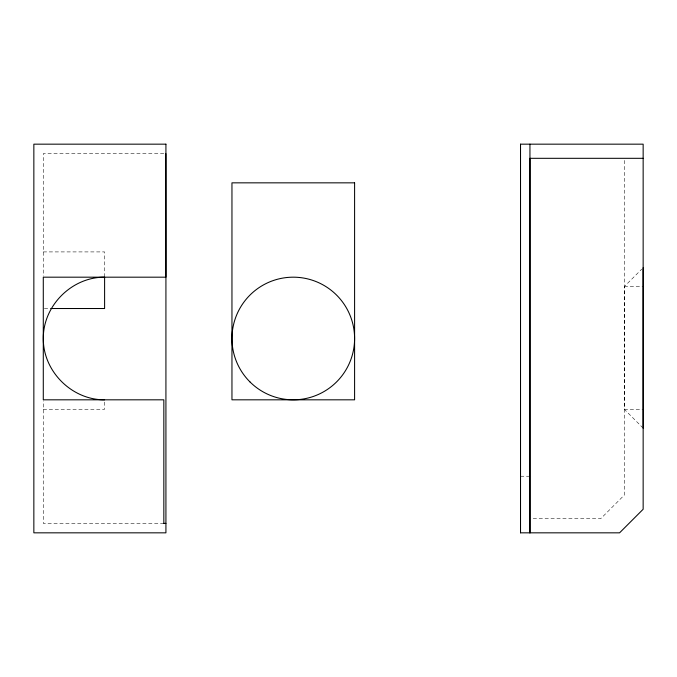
<?xml version="1.0" encoding="UTF-8"?>
<svg xmlns="http://www.w3.org/2000/svg" width="677" height="677" viewBox="0 0 677 677"><rect width="100%" height="100%" fill="white"/><g stroke="black" fill="none" stroke-linecap="round" stroke-linejoin="round"><path stroke-width="0.51" stroke-dasharray="3.38 2.54" d="M624.279 160.432L624.279 495.099L600.702 518.684L531.005 518.684M643.15 428.118L624.279 409.255L624.279 286.616L641.694 269.201M163.809 153.603L43.286 153.603L43.286 276.165M43.286 251.912L104.605 251.912L104.605 276.021M624.279 286.616L643.15 286.616M44.343 308.517L49.624 308.517M43.286 409.255L104.605 409.255L104.605 400.869M624.279 409.255L643.15 409.255M520.511 476.236L528.898 476.236M163.834 523.397L43.286 523.397L43.286 400.835"/><path stroke-width="1.02" d="M520.511 532.833L520.511 144.167L643.15 144.167L643.15 509.248L619.565 532.833L520.511 532.833L520.511 144.167M104.605 277.181C71.787 276.978 43.074 305.682 43.286 338.5C43.074 371.318 71.787 400.022 104.605 399.819M165.84 153.603L165.916 277.181L43.286 277.181L43.286 399.819L163.834 399.819L163.834 523.397M643.15 158.316L529.947 158.316L529.947 532.833L529.947 144.167M50.682 308.517L104.605 308.517L104.605 277.071M163.732 523.397L165.924 523.397M643.15 267.745L643.15 428.118M165.924 144.167L33.85 144.167L33.85 532.833L165.924 532.833L165.924 144.167M354.596 182.841L231.957 182.841L231.957 399.819L354.596 399.819L354.596 182.841M249.915 381.862A61.319 61.319 0 0 0 352.505 354.367A61.319 61.319 0 0 0 277.409 279.271A61.319 61.319 0 0 0 249.915 381.862"/></g></svg>
